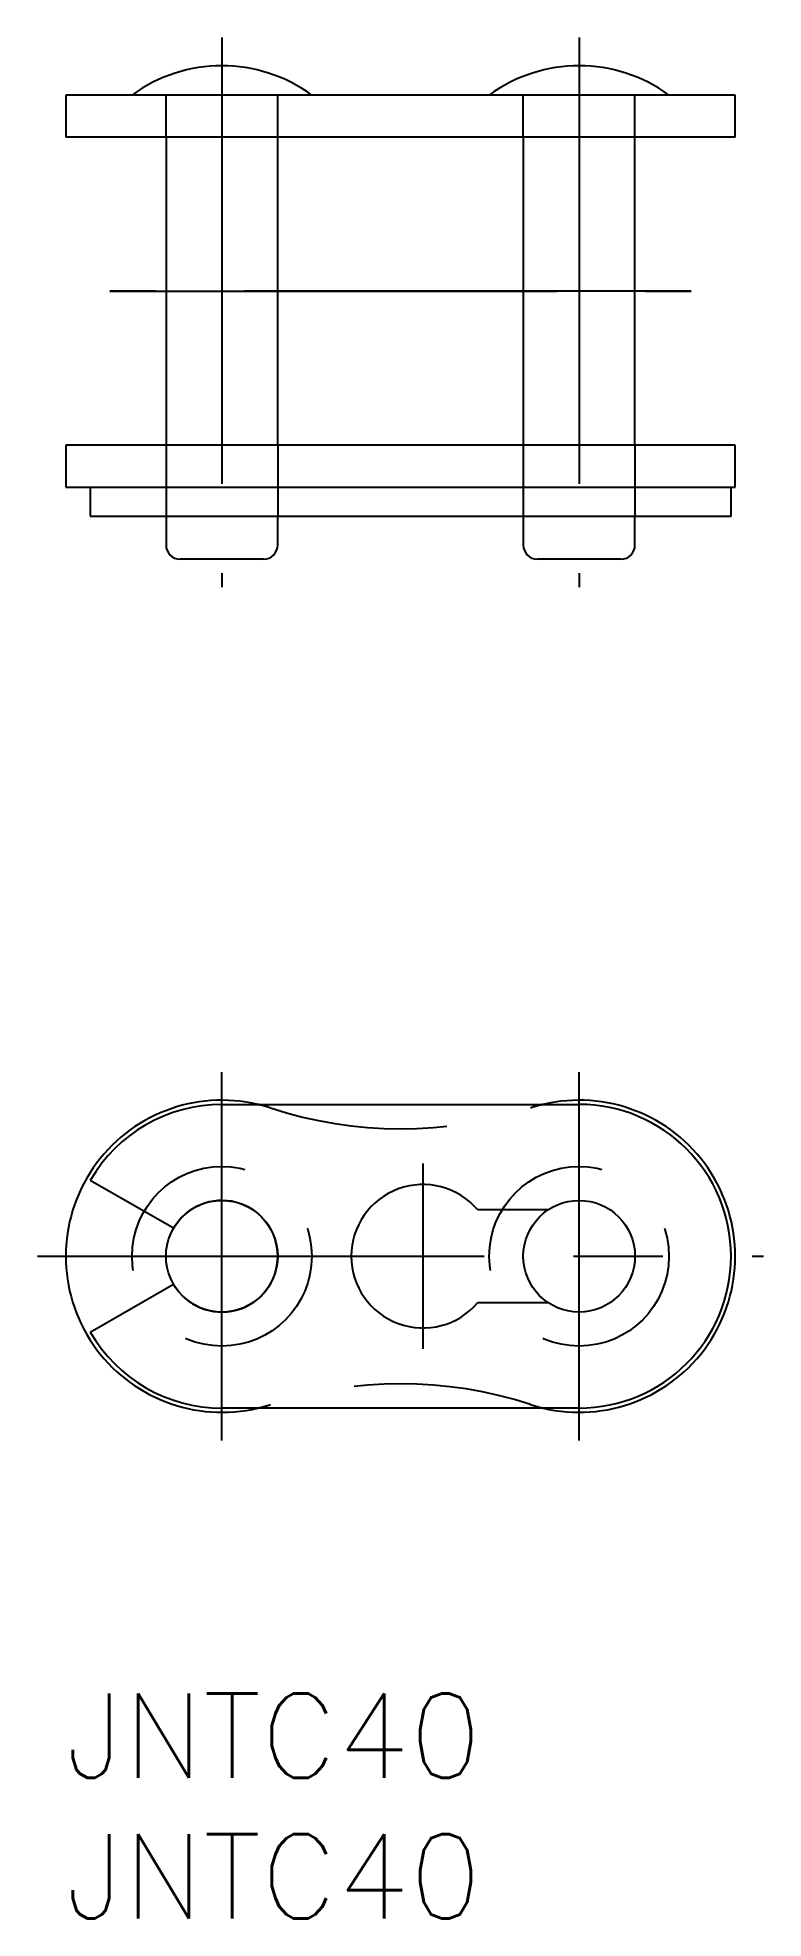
# Model space of a CAD drawing. Extents: x -1 to 24.8, y -8 to 58.9.
import ezdxf

# ---------------------------------------------------------------- set-up
doc = ezdxf.new("R2010")
doc.units = 0
doc.header["$LTSCALE"] = 0.5
doc.linetypes.add('CENTER', pattern=[50.8, 31.75, -6.35, 6.35, -6.35])
doc.linetypes.add('DASHED', pattern=[19.05, 12.7, -6.35])
for name, color, linetype in [('MSM_CENTER', 1, 'CENTER'), ('MSM_CONTINUOUS', 7, 'CONTINUOUS'), ('MSM_DASHED', 4, 'DASHED'), ('MSM_PART_NUMBER', 7, 'CONTINUOUS')]:
    doc.layers.add(name, color=color, linetype=linetype)
doc.styles.get("Standard").update_dxf_attribs({"font": 'txt.shx', "height": 1, "bigfont": 'bigfont.shx'})

# ---------------------------------------------------------------- blocks, each defined once
blk = doc.blocks.new('*U24')
at = {"layer": 'MSM_PART_NUMBER'}
blk.add_text('JNTC40', height=3, dxfattribs=at).set_placement((0, -3))
blk = doc.blocks.new('*U25')
at = {"layer": 'MSM_PART_NUMBER'}
blk.add_text('JNTC40', height=3, dxfattribs=at).set_placement((0, -8))

msp = doc.modelspace()

# ---------------------------------------------------------------- linework, layer by layer
at = {"layer": 'MSM_CENTER'}
for p, q in [((5.55, 58.893), (5.55, 39.343)), ((18.25, 58.893), (18.25, 39.343)), ((1.565, 49.873), (22.235, 49.873)), ((22.235, 49.873), (1.565, 49.873)), ((5.55, 9), (5.55, 22.1)), ((18.25, 9), (18.25, 22.1)), ((12.7, 12.255), (12.7, 18.845)), ((-1, 15.55), (24.8, 15.55))]:
    msp.add_line(p, q, dxfattribs=at)
at = {"layer": 'MSM_CONTINUOUS'}
for p, q in [((0, 56.848), (0, 55.348)), ((23.8, 56.848), (0, 56.848)), ((23.8, 55.348), (23.8, 56.848)), ((23.8, 55.348), (0, 55.348)), ((3.565, 55.348), (3.565, 44.398)), ((7.535, 44.398), (7.535, 55.348)), ((16.265, 55.348), (16.265, 44.398)), ((20.235, 44.398), (20.235, 55.348)), ((0, 44.398), (0, 42.898)), ((23.8, 44.398), (0, 44.398)), ((23.8, 42.898), (23.8, 44.398)), ((0, 42.898), (23.8, 42.898)), ((0.873, 42.898), (0.873, 41.878)), ((23.65, 41.878), (23.65, 42.898)), ((0.873, 41.878), (23.65, 41.878)), ((3.565, 41.878), (3.565, 40.843)), ((7.535, 40.843), (7.535, 41.878)), ((16.265, 41.878), (16.265, 40.843)), ((20.235, 40.843), (20.235, 41.878)), ((7.035, 40.343), (4.065, 40.343)), ((19.735, 40.343), (16.765, 40.343)), ((5.55, 20.95), (18.25, 20.95)), ((3.831, 16.543), (0.873, 18.25)), ((17.146, 17.2), (14.644, 17.2)), ((0.873, 12.85), (3.831, 14.557)), ((14.644, 13.9), (17.146, 13.9)), ((18.25, 10.15), (5.55, 10.15))]:
    msp.add_line(p, q, dxfattribs=at)
for centre in [(5.55, 15.55), (18.25, 15.55)]:
    msp.add_circle(centre, 1.985, dxfattribs=at)
for centre, radius, start, end in [((5.55, 52.486), 5.407, 53.7769, 126.2231), ((18.25, 52.486), 5.407, 53.7769, 126.2231), ((4.065, 40.843), 0.5, 180, 270), ((7.035, 40.843), 0.5, 270, 0), ((16.765, 40.843), 0.5, 180, 270), ((19.735, 40.843), 0.5, 270, 0), ((5.55, 15.55), 5.55, 76.64882, 283.35118), ((5.55, 15.55), 5.4, 90, 150), ((18.25, 15.55), 5.55, 256.64882, 103.35118), ((18.25, 15.55), 5.4, 270, 90), ((12.7, 15.55), 2.55, 40.32022, 319.67978), ((5.55, 15.55), 1.985, 210, 150), ((5.55, 15.55), 5.4, 210, 270)]:
    msp.add_arc(centre, radius, start, end, dxfattribs=at)
at = {"layer": 'MSM_DASHED'}
for p, q in [((3.565, 55.348), (3.565, 56.848)), ((7.535, 55.348), (7.535, 56.848)), ((16.265, 55.348), (16.265, 56.848)), ((20.235, 55.348), (20.235, 56.848)), ((3.565, 44.398), (3.565, 41.878)), ((7.535, 44.398), (7.535, 41.878)), ((16.265, 44.398), (16.265, 41.878)), ((20.235, 44.398), (20.235, 41.878))]:
    msp.add_line(p, q, dxfattribs=at)
for centre in [(5.55, 15.55), (18.25, 15.55)]:
    msp.add_circle(centre, 3.195, dxfattribs=at)
for centre, radius, start, end in [((5.55, 15.55), 5.55, 71.8363, 76.64882), ((11.9, 34.905), 14.82, 251.8363, 288.1637), ((18.25, 15.55), 5.55, 103.35118, 108.1637), ((11.9, -3.805), 14.82, 71.8363, 108.1637), ((5.55, 15.55), 5.55, 283.35118, 288.1637), ((18.25, 15.55), 5.55, 251.8363, 256.64882)]:
    msp.add_arc(centre, radius, start, end, dxfattribs=at)

# ---------------------------------------------------------------- block references
at = {"layer": 'MSM_CONTINUOUS'}
for name in ['*U24', '*U25']:
    msp.add_blockref(name, (0, 0), dxfattribs=at)

doc.saveas('drawing.dxf')
